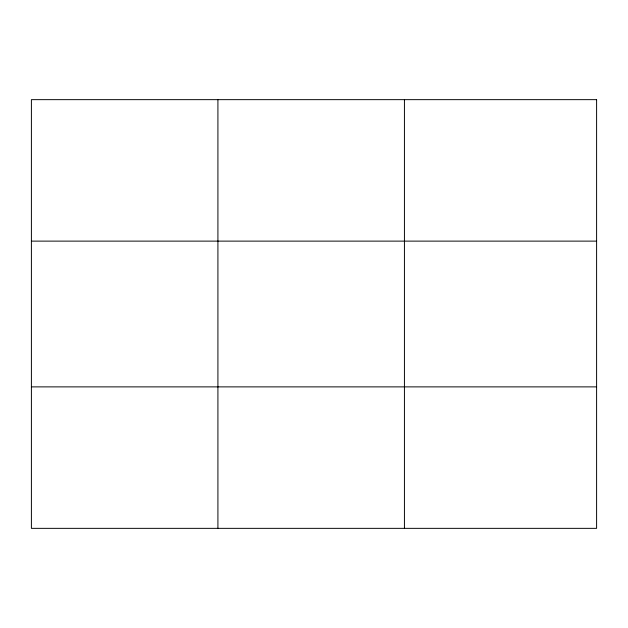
<?xml version="1.0" encoding="UTF-8"?>
<svg xmlns="http://www.w3.org/2000/svg" width="628" height="628" viewBox="0 0 628 628"><rect width="100%" height="100%" fill="white"/><g stroke="black" fill="none" stroke-linecap="round" stroke-linejoin="round"><path stroke-width="0.94" d="M217.916 99.648L217.916 528.352M404.432 99.648L404.432 528.352M31.4 241.121L596.6 241.121M31.4 386.879L596.6 386.879M596.6 99.648L596.6 528.352L31.4 528.352L31.4 99.648L596.6 99.648"/></g></svg>
